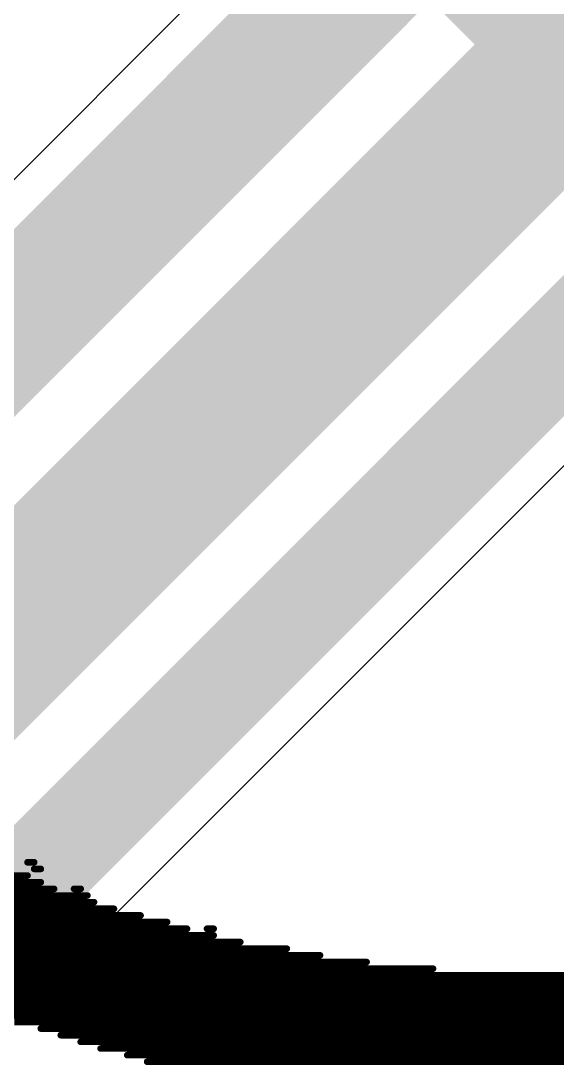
# Model space of a CAD drawing. Header units: millimetres. Extents: x -0.27 to 4.7, y -0.39 to 2.83.
# Drawn here: x 2.102 to 2.1827, y 1.2715 to 1.4285 of the extents above; entities that cross this region are included whole.
import ezdxf

# ---------------------------------------------------------------- set-up
doc = ezdxf.new("R2010")
doc.units = ezdxf.units.MM
doc.header["$MEASUREMENT"] = 0
for name, color, linetype in [('BottomLayer', 5, 'Continuous'), ('BottomOverlay', 54, 'Continuous'), ('TopLayer', 1, 'Continuous')]:
    doc.layers.add(name, color=color, linetype=linetype)

msp = doc.modelspace()

# ---------------------------------------------------------------- linework, layer by layer
at = {"layer": 'BottomLayer'}
for p, q in [((2.2601, 1.56381), (1.79358, 1.09729)), ((1.81101, 0.98899), (2.29023, 1.4682))]:
    msp.add_line(p, q, dxfattribs=at)
for points, const_width in [([(1.79991, 1.082), (2.27091, 1.553)], 0.02), ([(1.802, 1.039), (2.28095, 1.51795)], 0.025), ([(1.802, 0.998), (2.28495, 1.48095)], 0.015)]:
    msp.add_lwpolyline(points, dxfattribs=dict(at, const_width=const_width))
at = {"layer": 'BottomOverlay', "const_width": 0.001}
for points in [[(2.103, 1.302), (2.104, 1.302)], [(2.058, 1.3), (2.103, 1.3)], [(2.104, 1.301), (2.105, 1.301)], [(2.059, 1.299), (2.105, 1.299)], [(2.061, 1.298), (2.107, 1.298)], [(2.11, 1.298), (2.111, 1.298)], [(2.063, 1.297), (2.112, 1.297)], [(2.064, 1.296), (2.113, 1.296)], [(2.065, 1.295), (2.116, 1.295)], [(2.068, 1.294), (2.12, 1.294)], [(2.069, 1.293), (2.124, 1.293)], [(2.071, 1.292), (2.127, 1.292)], [(2.13, 1.292), (2.131, 1.292)], [(2.073, 1.291), (2.131, 1.291)], [(2.074, 1.29), (2.135, 1.29)], [(2.077, 1.289), (2.142, 1.289)], [(2.079, 1.288), (2.147, 1.288)], [(2.08, 1.287), (2.154, 1.287)], [(2.083, 1.286), (2.164, 1.286)], [(2.085, 1.285), (2.274, 1.285)], [(2.086, 1.284), (2.272, 1.284)], [(2.089, 1.283), (2.27, 1.283)], [(2.092, 1.282), (2.268, 1.282)], [(2.094, 1.281), (2.265, 1.281)], [(2.096, 1.28), (2.262, 1.28)], [(2.099, 1.279), (2.26, 1.279)], [(2.101, 1.278), (2.257, 1.278)], [(2.105, 1.277), (2.254, 1.277)], [(2.108, 1.276), (2.251, 1.276)], [(2.111, 1.275), (2.248, 1.275)], [(2.114, 1.274), (2.245, 1.274)], [(2.118, 1.273), (2.241, 1.273)], [(2.121, 1.272), (2.238, 1.272)]]:
    msp.add_lwpolyline(points, dxfattribs=at)
at = {"layer": 'BottomOverlay', "const_width": 0.0005}
for points in [[(2.10275, 1.302, 1), (2.10325, 1.302, 1)], [(2.10375, 1.302, 1), (2.10425, 1.302, 1)], [(2.10275, 1.3, 1), (2.10325, 1.3, 1)], [(2.10375, 1.301, 1), (2.10425, 1.301, 1)], [(2.10475, 1.301, 1), (2.10525, 1.301, 1)], [(2.10475, 1.299, 1), (2.10525, 1.299, 1)], [(2.10675, 1.298, 1), (2.10725, 1.298, 1)], [(2.10975, 1.298, 1), (2.11025, 1.298, 1)], [(2.11075, 1.298, 1), (2.11125, 1.298, 1)], [(2.11175, 1.297, 1), (2.11225, 1.297, 1)], [(2.11275, 1.296, 1), (2.11325, 1.296, 1)], [(2.11575, 1.295, 1), (2.11625, 1.295, 1)], [(2.11975, 1.294, 1), (2.12025, 1.294, 1)], [(2.12375, 1.293, 1), (2.12425, 1.293, 1)], [(2.12675, 1.292, 1), (2.12725, 1.292, 1)], [(2.12975, 1.292, 1), (2.13025, 1.292, 1)], [(2.13075, 1.292, 1), (2.13125, 1.292, 1)], [(2.13075, 1.291, 1), (2.13125, 1.291, 1)], [(2.13475, 1.29, 1), (2.13525, 1.29, 1)], [(2.14175, 1.289, 1), (2.14225, 1.289, 1)], [(2.14675, 1.288, 1), (2.14725, 1.288, 1)], [(2.15375, 1.287, 1), (2.15425, 1.287, 1)], [(2.16375, 1.286, 1), (2.16425, 1.286, 1)], [(2.10475, 1.277, 1), (2.10525, 1.277, 1)], [(2.10775, 1.276, 1), (2.10825, 1.276, 1)], [(2.11075, 1.275, 1), (2.11125, 1.275, 1)], [(2.11375, 1.274, 1), (2.11425, 1.274, 1)], [(2.11775, 1.273, 1), (2.11825, 1.273, 1)], [(2.12075, 1.272, 1), (2.12125, 1.272, 1)]]:
    msp.add_lwpolyline(points, format="xyb", close=True, dxfattribs=at)
at = {"layer": 'TopLayer', "const_width": 0.022}
msp.add_lwpolyline([(2.04282, 1.56795), (2.21782, 1.39295)], dxfattribs=at)

doc.saveas('drawing.dxf')
